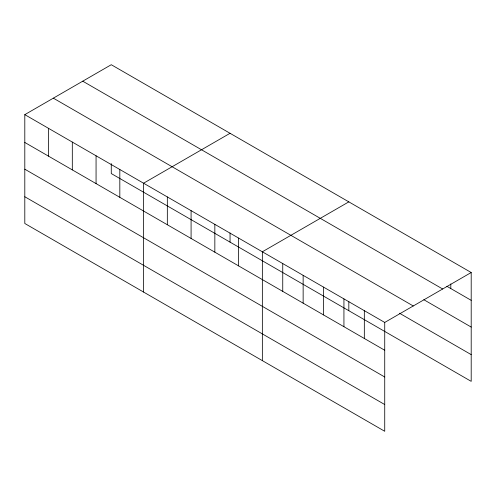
<?xml version="1.0" encoding="UTF-8"?>
<svg xmlns="http://www.w3.org/2000/svg" width="496" height="496" viewBox="0 0 496 496"><rect width="100%" height="100%" fill="white"/><g stroke="black" fill="none" stroke-linecap="round" stroke-linejoin="round"><path stroke-width="0.74" d="M24.8 114.644L384.729 322.443L384.729 431.284L24.8 223.485L24.8 114.644L111.271 64.716L471.2 272.515L471.2 381.356L111.271 173.557L111.271 163.624M230.051 133.294L143.573 183.216L143.573 292.057M348.824 201.866L262.353 251.788L262.353 360.629M384.729 322.443L471.2 272.515M446.859 286.279L471.2 300.334M82.739 81.189L442.661 288.994M423.832 299.72L471.2 327.069M53.339 98.165L413.261 305.97M399.485 313.218L471.2 354.621M24.8 142.457L384.729 350.257M24.8 169.192L384.729 376.997M24.8 196.745L384.729 404.544M450.802 283.923L450.802 288.554M364.331 310.67L364.331 338.483M348.824 301.537L348.824 310.707M343.933 298.89L343.933 326.709M323.541 287.116L323.541 314.929M303.143 275.342L303.143 303.155M282.745 263.568L282.745 291.381M238.595 238.074L238.595 265.893M230.051 232.965L230.051 242.129M214.842 224.359L214.842 252.173M191.084 210.645L191.084 238.458M167.332 196.931L167.332 224.744M119.821 169.502L119.821 197.315M96.063 155.787L96.063 183.601M72.311 142.073L72.311 169.886M48.552 128.359L48.552 156.172"/></g></svg>
